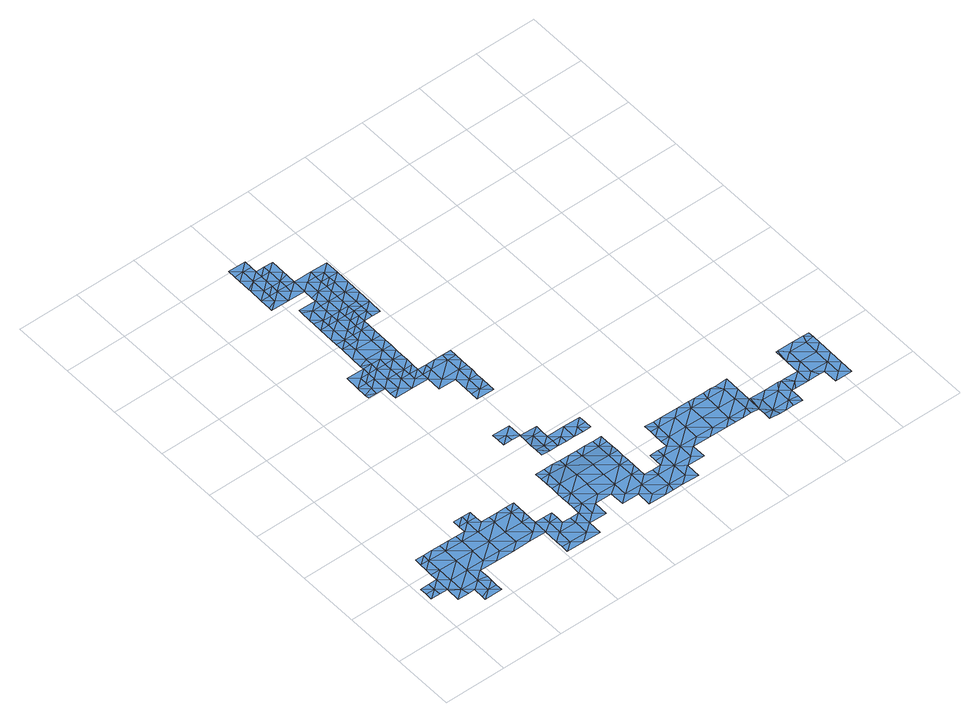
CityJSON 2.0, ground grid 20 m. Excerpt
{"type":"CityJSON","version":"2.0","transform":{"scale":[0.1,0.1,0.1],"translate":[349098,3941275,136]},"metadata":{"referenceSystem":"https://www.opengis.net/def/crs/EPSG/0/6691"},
"CityObjects":{
"waterbody1":{"type":"WaterBody","attributes":{"name":"9","class":"1140","function":"1","WaterBodyRiverFloodingRiskAttribute.description":"5","WaterBodyRiverFloodingRiskAttribute.rankOrg":"2","WaterBodyRiverFloodingRiskAttribute.adminType":"2","WaterBodyRiverFloodingRiskAttribute.scale":"L1"},"geometry":[{"type":"MultiSurface","lod":"1","boundaries":[[[0,1,2]],[[2,1,3]],[[4,5,6]],[[1,0,5]],[[5,4,1]],[[4,3,1]]]}]},
"waterbody2":{"type":"WaterBody","attributes":{"name":"9","class":"1140","function":"1","WaterBodyRiverFloodingRiskAttribute.description":"5","WaterBodyRiverFloodingRiskAttribute.rankOrg":"3","WaterBodyRiverFloodingRiskAttribute.adminType":"2","WaterBodyRiverFloodingRiskAttribute.scale":"L1"},"geometry":[{"type":"MultiSurface","lod":"1","boundaries":[[[7,8,9]],[[9,10,11]],[[7,9,11]],[[9,8,12]],[[9,13,10]],[[12,13,9]]]}]},
"waterbody3":{"type":"WaterBody","attributes":{"name":"9","class":"1140","function":"1","WaterBodyRiverFloodingRiskAttribute.description":"5","WaterBodyRiverFloodingRiskAttribute.rankOrg":"3","WaterBodyRiverFloodingRiskAttribute.adminType":"2","WaterBodyRiverFloodingRiskAttribute.scale":"L1"},"geometry":[{"type":"MultiSurface","lod":"1","boundaries":[[[14,15,16]],[[15,14,17]],[[5,0,18]],[[19,15,20]],[[19,21,15]],[[22,21,19]],[[23,21,22]],[[24,25,16]],[[24,16,21]],[[26,27,28]],[[28,27,25]],[[17,20,15]],[[22,19,29]],[[30,22,31]],[[22,29,31]],[[30,23,22]],[[32,14,18]],[[6,5,18]],[[26,33,27]],[[27,16,25]],[[21,16,15]],[[4,6,27]],[[27,6,16]],[[6,14,16]],[[32,34,35]],[[18,34,32]],[[34,18,0]],[[18,14,6]],[[3,4,33]],[[33,4,27]]]}]},
"waterbody4":{"type":"WaterBody","attributes":{"name":"9","class":"1140","function":"1","WaterBodyRiverFloodingRiskAttribute.description":"5","WaterBodyRiverFloodingRiskAttribute.rankOrg":"3","WaterBodyRiverFloodingRiskAttribute.adminType":"2","WaterBodyRiverFloodingRiskAttribute.scale":"L1"},"geometry":[{"type":"MultiSurface","lod":"1","boundaries":[[[36,37,38]],[[39,37,36]],[[40,41,42]],[[43,44,37]],[[37,39,13]],[[37,44,45]],[[42,41,45]],[[41,46,45]],[[44,42,45]],[[43,37,13]],[[45,46,47]],[[47,38,45]],[[37,45,38]]]}]},
"waterbody5":{"type":"WaterBody","attributes":{"name":"9","class":"1140","function":"1","WaterBodyRiverFloodingRiskAttribute.description":"5","WaterBodyRiverFloodingRiskAttribute.rankOrg":"2","WaterBodyRiverFloodingRiskAttribute.adminType":"2","WaterBodyRiverFloodingRiskAttribute.scale":"L1"},"geometry":[{"type":"MultiSurface","lod":"1","boundaries":[[[33,26,48]],[[49,50,48]],[[33,48,50]],[[33,50,3]],[[51,52,53]],[[54,52,51]],[[55,56,57]],[[25,24,57]],[[58,59,60]],[[61,59,58]],[[61,53,59]],[[53,61,62]],[[63,62,61]],[[58,49,48]],[[64,49,58]],[[55,23,30]],[[23,55,57]],[[57,21,23]],[[24,21,57]],[[65,66,56]],[[56,66,57]],[[66,25,57]],[[28,25,66]],[[52,59,53]],[[64,58,60]],[[53,62,67]],[[65,68,66]],[[66,26,28]],[[51,53,69]],[[70,71,72]],[[61,72,71]],[[72,68,70]],[[72,66,68]],[[72,26,66]],[[72,48,26]],[[48,72,58]],[[67,69,53]],[[61,58,72]],[[61,71,63]]]}]},
"waterbody6":{"type":"WaterBody","attributes":{"name":"9","class":"1140","function":"1","WaterBodyRiverFloodingRiskAttribute.description":"5","WaterBodyRiverFloodingRiskAttribute.rankOrg":"1","WaterBodyRiverFloodingRiskAttribute.adminType":"2","WaterBodyRiverFloodingRiskAttribute.scale":"L1"},"geometry":[{"type":"MultiSurface","lod":"1","boundaries":[[[73,74,75]],[[76,77,78]],[[79,80,81]],[[80,79,82]],[[83,84,77]],[[85,86,87]],[[88,89,90]],[[91,92,93]],[[94,95,96]],[[97,98,99]],[[97,100,98]],[[101,102,103]],[[104,101,103]],[[104,103,105]],[[106,107,108]],[[106,109,107]],[[107,109,110]],[[111,110,112]],[[113,114,115]],[[115,114,116]],[[117,93,118]],[[92,118,93]],[[119,91,120]],[[121,122,123]],[[122,121,124]],[[125,126,127]],[[127,128,125]],[[128,127,129]],[[129,127,130]],[[120,91,131]],[[120,131,132]],[[133,134,135]],[[133,136,137]],[[138,139,140]],[[141,139,142]],[[133,143,144]],[[138,145,139]],[[140,146,138]],[[145,147,139]],[[139,147,142]],[[148,135,134]],[[144,134,133]],[[149,86,85]],[[150,141,142]],[[143,141,150]],[[133,141,143]],[[133,137,141]],[[141,137,139]],[[139,137,140]],[[151,152,153]],[[137,154,140]],[[136,154,137]],[[136,155,154]],[[156,157,155]],[[131,158,156]],[[132,131,156]],[[132,156,155]],[[132,155,136]],[[133,132,136]],[[135,132,133]],[[132,135,120]],[[159,160,161]],[[161,162,163]],[[164,165,166]],[[167,168,76]],[[155,169,154]],[[140,154,170]],[[171,172,153]],[[140,170,146]],[[173,174,175]],[[176,174,173]],[[176,173,177]],[[164,177,165]],[[165,177,173]],[[175,178,173]],[[179,180,181]],[[181,182,179]],[[183,184,185]],[[122,186,187]],[[188,189,81]],[[81,189,190]],[[191,81,190]],[[79,81,191]],[[78,128,192]],[[193,194,195]],[[196,197,198]],[[198,199,172]],[[200,105,201]],[[196,198,202]],[[198,203,202]],[[198,172,203]],[[203,172,171]],[[172,151,153]],[[199,151,172]],[[204,203,171]],[[205,203,204]],[[206,203,205]],[[207,205,208]],[[209,207,208]],[[210,207,209]],[[211,212,208]],[[211,208,213]],[[208,204,213]],[[213,204,214]],[[215,213,214]],[[216,217,179]],[[214,179,217]],[[214,218,179]],[[214,171,218]],[[179,218,219]],[[220,74,221]],[[75,74,220]],[[222,73,75]],[[223,224,163]],[[224,223,220]],[[225,224,220]],[[226,224,225]],[[227,224,226]],[[224,227,161]],[[227,228,161]],[[229,228,227]],[[230,231,226]],[[231,232,233]],[[234,235,236]],[[169,237,154]],[[238,154,237]],[[238,170,154]],[[238,239,170]],[[240,241,185]],[[241,183,185]],[[187,183,122]],[[242,183,187]],[[184,183,242]],[[188,242,189]],[[242,187,189]],[[243,189,187]],[[189,243,190]],[[244,191,190]],[[244,125,191]],[[125,128,191]],[[128,79,191]],[[78,79,128]],[[77,79,78]],[[77,82,79]],[[84,82,77]],[[245,82,84]],[[111,107,110]],[[246,111,112]],[[232,113,233]],[[233,113,115]],[[124,186,122]],[[87,89,85]],[[88,85,89]],[[162,88,165]],[[165,88,166]],[[90,166,88]],[[126,130,127]],[[192,128,129]],[[206,202,203]],[[214,204,171]],[[208,205,204]],[[209,208,212]],[[215,214,217]],[[216,179,182]],[[219,180,179]],[[247,219,248]],[[83,76,249]],[[83,77,76]],[[168,249,76]],[[249,168,250]],[[78,192,167]],[[167,76,78]],[[73,251,74]],[[220,223,75]],[[252,222,75]],[[247,180,219]],[[224,161,163]],[[220,221,225]],[[225,230,226]],[[161,228,159]],[[227,253,229]],[[117,254,93]],[[91,93,131]],[[115,116,236]],[[116,234,236]],[[158,157,156]],[[157,169,155]],[[255,256,85]],[[255,160,257]],[[258,259,260]],[[119,120,261]],[[135,148,260]],[[262,197,194]],[[262,198,197]],[[262,199,198]],[[201,199,262]],[[201,263,199]],[[105,263,201]],[[264,263,105]],[[264,95,263]],[[265,95,264]],[[96,95,265]],[[94,266,95]],[[266,99,98]],[[267,103,102]],[[201,268,200]],[[193,268,262]],[[267,269,103]],[[269,264,103]],[[270,271,272]],[[270,98,271]],[[271,98,273]],[[152,270,272]],[[151,270,152]],[[151,95,270]],[[274,275,276]],[[276,277,274]],[[278,277,276]],[[277,278,279]],[[279,278,280]],[[281,282,283]],[[282,284,283]],[[285,260,148]],[[285,258,260]],[[257,256,255]],[[256,149,85]],[[260,120,135]],[[120,260,261]],[[259,261,260]],[[161,160,255]],[[162,161,255]],[[165,286,162]],[[287,283,241]],[[288,165,173]],[[178,288,173]],[[194,193,262]],[[268,201,262]],[[199,263,151]],[[264,105,103]],[[263,95,151]],[[95,266,270]],[[270,266,98]],[[273,98,100]],[[153,152,275]],[[153,275,274]],[[277,171,274]],[[279,218,277]],[[289,252,288]],[[274,171,153]],[[218,171,277]],[[219,218,279]],[[219,279,248]],[[280,248,279]],[[248,280,290]],[[291,290,280]],[[290,291,292]],[[292,291,293]],[[293,291,111]],[[111,291,107]],[[246,293,111]],[[294,293,246]],[[295,293,294]],[[251,294,74]],[[294,296,74]],[[221,74,296]],[[297,298,290]],[[299,290,298]],[[75,288,252]],[[75,286,288]],[[286,75,223]],[[223,163,286]],[[300,253,301]],[[302,301,253]],[[301,302,115]],[[115,302,233]],[[233,302,231]],[[231,302,226]],[[296,246,303]],[[296,303,221]],[[304,301,115]],[[304,254,301]],[[304,93,254]],[[304,131,93]],[[131,304,305]],[[305,304,235]],[[236,235,304]],[[305,235,306]],[[305,306,158]],[[239,287,170]],[[170,287,146]],[[146,287,240]],[[241,240,287]],[[283,183,241]],[[283,122,183]],[[291,108,107]],[[287,281,283]],[[283,284,123]],[[122,283,123]],[[88,255,85]],[[255,88,162]],[[299,248,290]],[[291,280,108]],[[290,292,297]],[[295,292,293]],[[246,296,294]],[[288,178,289]],[[165,288,286]],[[163,162,286]],[[302,227,226]],[[301,254,300]],[[302,253,227]],[[304,115,236]],[[131,305,158]]]}]},
"waterbody7":{"type":"WaterBody","attributes":{"name":"9","class":"1140","function":"1","WaterBodyRiverFloodingRiskAttribute.description":"5","WaterBodyRiverFloodingRiskAttribute.rankOrg":"3","WaterBodyRiverFloodingRiskAttribute.adminType":"2","WaterBodyRiverFloodingRiskAttribute.scale":"L1"},"geometry":[{"type":"MultiSurface","lod":"1","boundaries":[[[307,308,309]],[[307,310,308]],[[311,312,309]],[[309,313,311]],[[60,59,308]],[[51,314,54]],[[309,54,313]],[[312,307,309]],[[64,308,310]],[[60,308,64]],[[315,313,314]],[[54,314,313]],[[51,316,314]],[[59,52,308]],[[52,54,308]],[[309,308,54]],[[314,317,315]],[[316,317,314]],[[51,69,316]]]}]},
"waterbody8":{"type":"WaterBody","attributes":{"name":"9","class":"1140","function":"1","WaterBodyRiverFloodingRiskAttribute.description":"5","WaterBodyRiverFloodingRiskAttribute.rankOrg":"1","WaterBodyRiverFloodingRiskAttribute.adminType":"2","WaterBodyRiverFloodingRiskAttribute.scale":"L1"},"geometry":[{"type":"MultiSurface","lod":"1","boundaries":[[[318,319,320]],[[320,319,321]],[[320,321,322]],[[323,324,320]],[[325,320,324]],[[326,325,324]],[[325,318,320]],[[327,312,324]],[[311,313,326]],[[311,326,324]],[[312,311,324]],[[323,320,322]],[[327,324,323]]]}]},
"waterbody9":{"type":"WaterBody","attributes":{"name":"9","class":"1140","function":"1","WaterBodyRiverFloodingRiskAttribute.description":"5","WaterBodyRiverFloodingRiskAttribute.rankOrg":"3","WaterBodyRiverFloodingRiskAttribute.adminType":"2","WaterBodyRiverFloodingRiskAttribute.scale":"L1"},"geometry":[{"type":"MultiSurface","lod":"1","boundaries":[[[328,329,330]],[[331,328,332]],[[333,334,335]],[[333,335,336]],[[336,335,337]],[[338,339,337]],[[329,328,340]],[[339,338,341]],[[328,330,339]],[[337,339,336]],[[342,333,336]],[[341,328,339]],[[332,328,341]],[[343,339,330]],[[343,344,339]],[[344,336,339]],[[344,342,336]],[[328,331,340]]]}]},
"waterbody10":{"type":"WaterBody","attributes":{"name":"9","class":"1140","function":"1","WaterBodyRiverFloodingRiskAttribute.description":"5","WaterBodyRiverFloodingRiskAttribute.rankOrg":"2","WaterBodyRiverFloodingRiskAttribute.adminType":"2","WaterBodyRiverFloodingRiskAttribute.scale":"L1"},"geometry":[{"type":"MultiSurface","lod":"1","boundaries":[[[31,345,30]],[[346,347,348]],[[348,347,349]],[[350,351,352]],[[353,352,351]],[[352,353,349]],[[354,355,356]],[[357,349,353]],[[356,353,351]],[[29,350,352]],[[355,358,356]],[[358,359,356]],[[359,353,356]],[[356,360,354]],[[361,357,353]],[[354,362,363]],[[364,355,354]],[[348,349,357]],[[362,354,360]],[[356,351,360]],[[365,364,354]],[[361,353,359]],[[365,354,363]],[[345,31,366]],[[367,345,366]],[[352,349,366]],[[366,349,367]],[[347,367,349]],[[352,366,29]],[[366,31,29]]]}]},
"waterbody11":{"type":"WaterBody","attributes":{"name":"9","class":"1140","function":"1","WaterBodyRiverFloodingRiskAttribute.description":"5","WaterBodyRiverFloodingRiskAttribute.rankOrg":"4","WaterBodyRiverFloodingRiskAttribute.adminType":"2","WaterBodyRiverFloodingRiskAttribute.scale":"L1"},"geometry":[{"type":"MultiSurface","lod":"1","boundaries":[[[368,369,370]],[[369,371,370]],[[372,368,370]],[[373,370,371]],[[371,38,374]],[[38,47,374]],[[47,46,374]],[[46,375,374]],[[373,371,374]],[[375,373,374]],[[373,376,370]],[[376,372,370]]]}]},
"waterbody12":{"type":"WaterBody","attributes":{"name":"9","class":"1140","function":"1","WaterBodyRiverFloodingRiskAttribute.description":"5","WaterBodyRiverFloodingRiskAttribute.rankOrg":"2","WaterBodyRiverFloodingRiskAttribute.adminType":"2","WaterBodyRiverFloodingRiskAttribute.scale":"L1"},"geometry":[{"type":"MultiSurface","lod":"1","boundaries":[[[342,377,378]],[[315,379,380]],[[313,315,380]],[[326,380,325]],[[326,313,380]],[[325,381,318]],[[380,381,325]],[[380,382,381]],[[381,382,383]],[[333,378,334]],[[384,334,378]],[[384,385,334]],[[377,386,378]],[[379,382,380]],[[387,388,389]],[[319,318,381]],[[390,391,388]],[[378,333,342]],[[387,390,388]],[[391,392,385]],[[392,334,385]],[[386,384,378]],[[393,385,384]],[[383,394,381]],[[395,389,396]],[[388,396,389]],[[396,381,394]],[[393,391,385]],[[397,396,393]],[[397,319,396]],[[396,394,395]],[[379,315,317]],[[319,381,396]],[[388,393,396]],[[391,393,388]]]}]},
"waterbody13":{"type":"WaterBody","attributes":{"name":"9","class":"1140","function":"1","WaterBodyRiverFloodingRiskAttribute.description":"5","WaterBodyRiverFloodingRiskAttribute.rankOrg":"1","WaterBodyRiverFloodingRiskAttribute.adminType":"2","WaterBodyRiverFloodingRiskAttribute.scale":"L1"},"geometry":[{"type":"MultiSurface","lod":"1","boundaries":[[[337,335,398]],[[337,398,399]],[[400,399,401]],[[338,337,399]],[[391,402,398]],[[401,398,402]],[[398,401,399]],[[403,399,400]],[[403,338,399]],[[334,392,398]],[[335,334,398]],[[392,391,398]],[[341,338,403]]]}]},
"waterbody14":{"type":"WaterBody","attributes":{"name":"9","class":"1140","function":"1","WaterBodyRiverFloodingRiskAttribute.description":"5","WaterBodyRiverFloodingRiskAttribute.rankOrg":"2","WaterBodyRiverFloodingRiskAttribute.adminType":"2","WaterBodyRiverFloodingRiskAttribute.scale":"L1"},"geometry":[{"type":"MultiSurface","lod":"1","boundaries":[[[404,405,406]],[[316,69,404]],[[407,317,404]],[[408,405,404]],[[406,407,404]],[[69,408,404]],[[316,404,317]]]}]},
"waterbody15":{"type":"WaterBody","attributes":{"name":"9","class":"1140","function":"1","WaterBodyRiverFloodingRiskAttribute.description":"5","WaterBodyRiverFloodingRiskAttribute.rankOrg":"3","WaterBodyRiverFloodingRiskAttribute.adminType":"2","WaterBodyRiverFloodingRiskAttribute.scale":"L1"},"geometry":[{"type":"MultiSurface","lod":"1","boundaries":[[[389,395,409]],[[410,411,412]],[[379,413,382]],[[382,413,411]],[[412,411,414]],[[411,413,414]],[[414,413,406]],[[383,382,411]],[[394,383,411]],[[409,395,415]],[[317,407,379]],[[407,413,379]],[[411,410,415]],[[394,411,415]],[[395,394,415]],[[407,406,413]],[[410,416,415]],[[409,415,416]]]}]},
"waterbody16":{"type":"WaterBody","attributes":{"name":"9","class":"1140","function":"1","WaterBodyRiverFloodingRiskAttribute.description":"5","WaterBodyRiverFloodingRiskAttribute.rankOrg":"1","WaterBodyRiverFloodingRiskAttribute.adminType":"2","WaterBodyRiverFloodingRiskAttribute.scale":"L1"},"geometry":[{"type":"MultiSurface","lod":"1","boundaries":[[[409,416,417]],[[387,417,390]],[[417,387,389]],[[417,418,390]],[[416,418,417]],[[417,389,409]]]}]}
},
"vertices":[
[362,850,1],[391,873,1],[363,896,1],[419,895,1],[419,872,1],[390,849,1],[418,849,1],
[525,454,10],[525,431,10],[553,454,10],[582,476,10],[525,477,10],[553,431,10],[581,430,9],
[418,803,1],[446,779,1],[446,825,1],[417,780,1],[390,826,1],[473,756,1],[417,757,1],[474,802,1],[502,778,1],[503,801,1],[475,825,1],[475,848,1],[476,894,1],[447,872,1],[475,871,1],[530,755,1],[531,801,1],[530,778,1],[389,803,1],[448,895,1],[361,817,1],[361,804,1],
[637,408,7],[609,407,7],[637,383,7],[638,429,7],[580,338,9],[608,337,7],[580,361,9],[581,407,9],[580,384,9],[608,360,7],[636,337,7],[637,360,7],
[448,918,1],[420,941,1],[419,909,1],[506,1032,1],[478,1010,1],[506,1009,1],[478,1033,1],[531,824,1],[532,847,1],[503,824,1],[449,964,1],[477,987,1],[449,987,1],[505,963,1],[534,986,1],[534,963,1],[421,988,1],[532,870,1],[504,871,1],[534,1009,1],[532,893,1],[535,1032,1],[533,916,1],[533,940,1],[505,917,1],
[520,154,10],[548,130,10],[549,176,10],[1399,208,3],[1342,209,3],[1398,162,3],[1341,163,3],[1313,184,3],[1313,140,3],[1313,187,3],[1371,232,3],[1320,233,3],[720,266,7],[749,289,7],[720,289,7],[663,267,7],[692,290,7],[664,290,7],[860,148,9],[831,149,10],[831,125,10],[100,68,10],[94,92,10],[65,69,10],[121,22,10],[150,45,10],[121,34,10],[178,21,10],[10,162,10],[10,139,10],[38,139,10],[39,162,10],[67,162,10],[405,40,10],[433,40,10],[405,63,10],[404,17,10],[461,16,10],[490,39,10],[518,15,10],[744,11,10],[769,11,10],[773,34,10],[801,10,10],[803,126,10],[803,149,10],[860,171,9],[888,171,8],[1222,50,3],[1226,73,3],[1198,50,3],[1254,49,3],[1368,93,3],[1368,47,3],[1396,70,3],[1397,116,3],[1425,92,3],[1424,46,3],[888,125,8],[945,170,8],[1002,215,8],[974,239,8],[946,216,8],[1002,169,8],[1058,168,8],[1144,190,8],[1116,213,8],[1115,167,8],[1059,214,8],[1088,237,8],[1031,238,8],[1012,238,8],[1144,236,8],[1143,143,6],[1103,236,8],[918,240,8],[748,266,7],[1064,237,8],[152,137,10],[179,113,10],[208,136,10],[1057,122,8],[1001,123,8],[944,124,8],[972,100,8],[915,101,8],[747,173,10],[747,196,10],[718,174,10],[663,221,10],[662,175,10],[607,291,7],[607,268,7],[636,291,7],[1427,185,3],[1427,212,3],[1029,99,8],[1114,121,8],[266,181,10],[209,182,10],[550,269,10],[522,292,10],[522,269,10],[551,292,10],[579,292,9],[521,246,10],[380,226,10],[407,202,10],[408,225,10],[408,248,10],[1227,119,3],[1245,142,3],[1199,142,3],[1255,69,3],[1255,95,3],[1266,141,3],[1284,118,3],[1312,94,3],[1340,117,3],[1426,139,3],[68,231,10],[97,253,10],[69,254,10],[153,253,10],[125,253,10],[153,229,10],[152,183,10],[67,185,10],[96,184,10],[182,252,10],[210,228,10],[266,227,10],[238,251,10],[210,252,10],[239,274,10],[267,274,10],[268,297,10],[239,297,10],[295,273,10],[296,296,10],[295,250,10],[323,227,10],[323,250,10],[380,249,10],[352,249,10],[322,180,10],[379,179,10],[604,129,10],[576,107,10],[520,177,10],[605,176,10],[661,128,10],[632,106,10],[660,82,10],[718,127,10],[746,150,10],[746,127,10],[632,59,10],[688,59,10],[687,12,10],[716,35,10],[857,9,10],[858,56,9],[829,33,10],[1061,98,8],[1085,98,8],[1114,98,8],[1148,143,6],[1171,120,3],[1256,141,3],[1266,95,3],[1352,94,3],[1314,233,3],[518,61,10],[407,179,10],[407,156,10],[1407,231,3],[1427,231,3],[520,131,10],[521,200,10],[746,104,10],[802,103,10],[719,220,10],[748,242,8],[748,219,10],[861,241,9],[861,217,9],[889,217,8],[860,194,9],[96,230,10],[95,138,10],[66,115,10],[66,111,10],[122,68,10],[10,116,10],[68,208,10],[39,116,10],[151,91,10],[179,67,10],[179,83,10],[178,45,10],[265,135,10],[236,112,10],[293,111,10],[321,134,10],[349,111,10],[378,133,10],[406,110,10],[1142,74,6],[1141,51,6],[1170,73,3],[1176,50,4],[891,240,8],[606,222,10],[1142,97,6],[549,223,10],[521,223,10],[435,132,10],[434,86,10],[463,109,10],[490,85,10],[519,108,10],[491,108,10],[547,84,10],[463,132,10],[463,155,10],[435,155,10],[774,103,10],[774,80,10],[717,81,10],[575,60,10],[830,79,10],[887,78,8],[915,55,8],
[422,1034,1],[449,1010,1],[450,1057,1],[421,1013,1],[451,1080,1],[422,1080,1],[479,1079,1],[507,1056,1],[507,1079,1],[535,1055,1],[536,1078,1],
[480,1148,1],[481,1172,1],[452,1149,1],[424,1173,1],[424,1162,1],[423,1126,1],[451,1103,1],[480,1125,1],[479,1102,1],[423,1110,1],
[399,1381,1],[371,1378,1],[370,1358,1],[428,1404,1],[427,1379,1],[397,1265,1],[425,1265,1],[426,1288,1],[398,1289,1],[426,1311,1],[427,1334,1],[398,1335,1],[371,1405,1],[427,1357,1],[369,1266,1],[370,1320,1],[370,1312,1],
[559,800,1],[644,799,1],[616,799,1],[644,776,1],[615,776,1],[529,708,1],[586,707,1],[558,731,1],[615,730,1],[613,638,1],[642,660,1],[614,684,1],[643,753,1],[642,683,1],[643,707,1],[585,661,1],[643,730,1],[585,638,1],[584,615,1],[641,637,1],[641,614,1],[559,777,1],[588,800,1],
[750,358,7],[750,381,7],[722,358,7],[694,382,7],[750,335,7],[693,336,7],[665,359,7],[665,336,7],[721,335,7],
[368,1232,1],[397,1242,1],[536,1101,1],[508,1102,1],[508,1148,1],[536,1124,1],[537,1148,1],[425,1219,1],[453,1241,1],[368,1220,1],[538,1240,1],[510,1240,1],[538,1217,1],[539,1263,1],[482,1264,1],[454,1264,1],[481,1218,1],[537,1171,1],[538,1194,1],[509,1194,1],[481,1187,1],
[454,1288,1],[455,1334,1],[484,1356,1],[483,1310,1],[483,1296,1],[455,1357,1],
[563,1055,1],[591,1031,1],[592,1077,1],[564,1078,1],[563,1031,1],
[566,1216,1],[594,1170,1],[565,1147,1],[593,1144,1],[564,1101,1],[593,1123,1],[566,1193,1],[595,1216,1],
[567,1239,1],[595,1262,1]
]}
